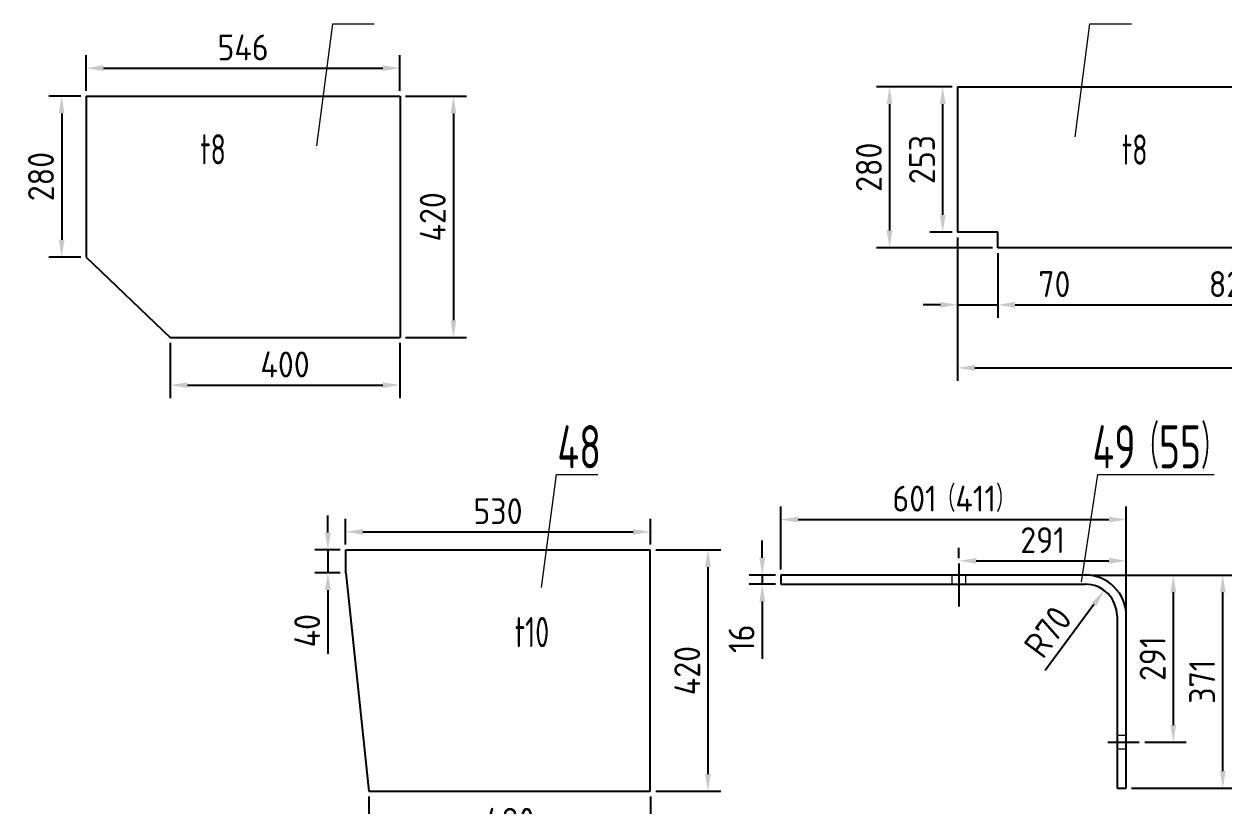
# Model space of a CAD drawing. Header units: millimetres. Extents: x 1747 to 2588, y -325 to 269.
# Drawn here: x 2061.5 to 2200.6, y -256 to -165.4 of the extents above; entities that cross this region are included whole.
import ezdxf
from ezdxf.enums import TextEntityAlignment as Align

# ---------------------------------------------------------------- set-up
doc = ezdxf.new("R2010")
doc.units = ezdxf.units.MM
doc.linetypes.add('CENTER', pattern=[50.8, 31.75, -6.35, 6.35, -6.35])
doc.linetypes.add('DASHED', pattern=[0.75, 0.5, -0.25])
doc.layers.add('3中心线', color=1, linetype='CENTER')
doc.layers.add('4虚线', color=2, linetype='DASHED', lineweight=18)
doc.layers.add('6标注', color=6, linetype='Continuous', lineweight=18)
doc.styles.add('wh_1', font='isocp.shx', dxfattribs={"bigfont": 'gbcbig.shx'})
doc.dimstyles.new('ISO-15', dxfattribs={"dimtxt": 3, "dimasz": 2, "dimexe": 1.5, "dimexo": 0.625, "dimgap": 0.9, "dimtad": 1, "dimlfac": 15, "dimdsep": 46, "dimtxsty": 'wh_1', "dimcen": 2.5, "dimadec": 0, "dimazin": 0, "dimtfac": 1, "dimtmove": 0, "dimatfit": 3, "dimfxl": 0.2, "dimtfill": 1, "dimarcsym": 0})

# ---------------------------------------------------------------- blocks, each defined once
blk = doc.blocks.new('*D98')
at = {"layer": '6标注', "color": 0, "lineweight": -2, "ltscale": 0.2, "transparency": 16777216}
for p, q in [((2068.74, -173.19), (2068.74, -169.07)), ((2105.14, -173.19), (2105.14, -169.07)), ((2070.74, -170.57), (2103.14, -170.57))]:
    blk.add_line(p, q, dxfattribs=at)
at = {"layer": '6标注', "color": 0, "ltscale": 0.2, "transparency": 16777216}
for points in [[(2070.74, -170.24), (2070.74, -170.9), (2068.74, -170.57)], [(2103.14, -170.24), (2103.14, -170.9), (2105.14, -170.57)]]:
    blk.add_solid(points, dxfattribs=at)
at = {"layer": 'Defpoints', "color": 0, "ltscale": 0.2, "transparency": 16777216}
for p in [(2105.14, -170.57), (2068.74, -173.82), (2105.14, -173.82)]:
    blk.add_point(p, dxfattribs=at)
at = {"layer": '6标注', "color": 0, "ltscale": 0.2, "transparency": 16777216, "insert": (2086.94, -168.17), "char_height": 3, "attachment_point": 5, "style": 'wh_1', "bg_fill": 3, "box_fill_scale": 1.1, "bg_fill_color": 256, "bg_fill_true_color": 13158600, "bg_fill_transparency": 0}
blk.add_mtext('546', dxfattribs=at)
blk = doc.blocks.new('*D99')
at = {"layer": '6标注', "color": 0, "lineweight": -2, "ltscale": 0.2, "transparency": 16777216}
for p, q in [((2105.77, -173.82), (2112.84, -173.82)), ((2111.34, -175.82), (2111.34, -199.82)), ((2105.77, -201.82), (2112.84, -201.82))]:
    blk.add_line(p, q, dxfattribs=at)
at = {"layer": '6标注', "color": 0, "ltscale": 0.2, "transparency": 16777216}
for points in [[(2111.01, -175.82), (2111.68, -175.82), (2111.34, -173.82)], [(2111.01, -199.82), (2111.68, -199.82), (2111.34, -201.82)]]:
    blk.add_solid(points, dxfattribs=at)
at = {"layer": 'Defpoints', "color": 0, "ltscale": 0.2, "transparency": 16777216}
for p in [(2105.14, -173.82), (2105.14, -201.82), (2111.34, -201.82)]:
    blk.add_point(p, dxfattribs=at)
at = {"layer": '6标注', "color": 0, "ltscale": 0.2, "transparency": 16777216, "insert": (2108.94, -187.82), "char_height": 3, "attachment_point": 5, "rotation": 90, "style": 'wh_1', "bg_fill": 3, "box_fill_scale": 1.1, "bg_fill_color": 256, "bg_fill_true_color": 13158600, "bg_fill_transparency": 0}
blk.add_mtext('420', dxfattribs=at)
blk = doc.blocks.new('*D100')
at = {"layer": '6标注', "color": 0, "lineweight": -2, "ltscale": 0.2, "transparency": 16777216}
for p, q in [((2078.48, -202.44), (2078.48, -208.84)), ((2105.14, -202.44), (2105.14, -208.84)), ((2080.48, -207.34), (2103.14, -207.34))]:
    blk.add_line(p, q, dxfattribs=at)
at = {"layer": '6标注', "color": 0, "ltscale": 0.2, "transparency": 16777216}
for points in [[(2080.48, -207.01), (2080.48, -207.67), (2078.48, -207.34)], [(2103.14, -207.01), (2103.14, -207.67), (2105.14, -207.34)]]:
    blk.add_solid(points, dxfattribs=at)
at = {"layer": 'Defpoints', "color": 0, "ltscale": 0.2, "transparency": 16777216}
for p in [(2078.48, -201.82), (2105.14, -201.82), (2105.14, -207.34)]:
    blk.add_point(p, dxfattribs=at)
at = {"layer": '6标注', "color": 0, "ltscale": 0.2, "transparency": 16777216, "insert": (2091.81, -204.94), "char_height": 3, "attachment_point": 5, "style": 'wh_1', "bg_fill": 3, "box_fill_scale": 1.1, "bg_fill_color": 256, "bg_fill_true_color": 13158600, "bg_fill_transparency": 0}
blk.add_mtext('400', dxfattribs=at)
blk = doc.blocks.new('*D101')
at = {"layer": '6标注', "color": 0, "lineweight": -2, "ltscale": 0.2, "transparency": 16777216}
for p, q in [((2068.12, -173.82), (2064.4, -173.82)), ((2065.9, -175.82), (2065.9, -190.48)), ((2068.12, -192.48), (2064.4, -192.48))]:
    blk.add_line(p, q, dxfattribs=at)
at = {"layer": '6标注', "color": 0, "ltscale": 0.2, "transparency": 16777216}
for points in [[(2065.56, -175.82), (2066.23, -175.82), (2065.9, -173.82)], [(2065.56, -190.48), (2066.23, -190.48), (2065.9, -192.48)]]:
    blk.add_solid(points, dxfattribs=at)
at = {"layer": 'Defpoints', "color": 0, "ltscale": 0.2, "transparency": 16777216}
for p in [(2068.74, -173.82), (2065.9, -192.48), (2068.74, -192.48)]:
    blk.add_point(p, dxfattribs=at)
at = {"layer": '6标注', "color": 0, "ltscale": 0.2, "transparency": 16777216, "insert": (2063.5, -183.15), "char_height": 3, "attachment_point": 5, "rotation": 90, "style": 'wh_1', "bg_fill": 3, "box_fill_scale": 1.1, "bg_fill_color": 256, "bg_fill_true_color": 13158600, "bg_fill_transparency": 0}
blk.add_mtext('280', dxfattribs=at)
blk = doc.blocks.new('*D102')
at = {"layer": '6标注', "color": 0, "lineweight": -2, "ltscale": 0.2, "transparency": 16777216}
for p, q in [((2169.82, -190.23), (2169.82, -199.52)), ((2174.49, -192.03), (2174.49, -199.52)), ((2167.82, -198.02), (2165.82, -198.02)), ((2169.82, -198.02), (2174.49, -198.02)), ((2176.49, -198.02), (2183.59, -198.02))]:
    blk.add_line(p, q, dxfattribs=at)
at = {"layer": '6标注', "color": 0, "ltscale": 0.2, "transparency": 16777216}
for points in [[(2167.82, -197.69), (2167.82, -198.36), (2169.82, -198.02)], [(2176.49, -197.69), (2176.49, -198.36), (2174.49, -198.02)]]:
    blk.add_solid(points, dxfattribs=at)
at = {"layer": 'Defpoints', "color": 0, "ltscale": 0.2, "transparency": 16777216}
for p in [(2169.82, -189.6), (2174.49, -191.4), (2174.49, -198.02)]:
    blk.add_point(p, dxfattribs=at)
at = {"layer": '6标注', "color": 0, "ltscale": 0.2, "transparency": 16777216, "insert": (2181.04, -195.62), "char_height": 3, "attachment_point": 5, "style": 'wh_1', "bg_fill": 3, "box_fill_scale": 1.1, "bg_fill_color": 256, "bg_fill_true_color": 13158600, "bg_fill_transparency": 0}
blk.add_mtext('70', dxfattribs=at)
blk = doc.blocks.new('*D103')
at = {"layer": '6标注', "color": 0, "lineweight": -2, "ltscale": 0.2, "transparency": 16777216}
for p, q in [((2174.49, -192.03), (2174.49, -199.52)), ((2229.16, -192.03), (2229.16, -199.52)), ((2176.49, -198.02), (2227.16, -198.02))]:
    blk.add_line(p, q, dxfattribs=at)
at = {"layer": '6标注', "color": 0, "ltscale": 0.2, "transparency": 16777216}
for points in [[(2176.49, -197.69), (2176.49, -198.36), (2174.49, -198.02)], [(2227.16, -197.69), (2227.16, -198.36), (2229.16, -198.02)]]:
    blk.add_solid(points, dxfattribs=at)
at = {"layer": 'Defpoints', "color": 0, "ltscale": 0.2, "transparency": 16777216}
for p in [(2174.49, -191.4), (2229.16, -191.4), (2229.16, -198.02)]:
    blk.add_point(p, dxfattribs=at)
at = {"layer": '6标注', "color": 0, "ltscale": 0.2, "transparency": 16777216, "insert": (2201.82, -195.62), "char_height": 3, "attachment_point": 5, "style": 'wh_1', "bg_fill": 3, "box_fill_scale": 1.1, "bg_fill_color": 256, "bg_fill_true_color": 13158600, "bg_fill_transparency": 0}
blk.add_mtext('820', dxfattribs=at)
blk = doc.blocks.new('*D105')
at = {"layer": '6标注', "color": 0, "lineweight": -2, "ltscale": 0.2, "transparency": 16777216}
for p, q in [((2169.2, -172.74), (2160.43, -172.74)), ((2161.93, -174.74), (2161.93, -189.4)), ((2173.86, -191.4), (2160.43, -191.4))]:
    blk.add_line(p, q, dxfattribs=at)
at = {"layer": '6标注', "color": 0, "ltscale": 0.2, "transparency": 16777216}
for points in [[(2161.59, -174.74), (2162.26, -174.74), (2161.93, -172.74)], [(2161.59, -189.4), (2162.26, -189.4), (2161.93, -191.4)]]:
    blk.add_solid(points, dxfattribs=at)
at = {"layer": 'Defpoints', "color": 0, "ltscale": 0.2, "transparency": 16777216}
for p in [(2169.82, -172.74), (2161.93, -191.4), (2174.49, -191.4)]:
    blk.add_point(p, dxfattribs=at)
at = {"layer": '6标注', "color": 0, "ltscale": 0.2, "transparency": 16777216, "insert": (2159.53, -182.07), "char_height": 3, "attachment_point": 5, "rotation": 90, "style": 'wh_1', "bg_fill": 3, "box_fill_scale": 1.1, "bg_fill_color": 256, "bg_fill_true_color": 13158600, "bg_fill_transparency": 0}
blk.add_mtext('280', dxfattribs=at)
blk = doc.blocks.new('*D106')
at = {"layer": '6标注', "color": 0, "lineweight": -2, "ltscale": 0.2, "transparency": 16777216}
for p, q in [((2169.82, -190.23), (2169.82, -206.84)), ((2312.69, -190.23), (2312.69, -206.84)), ((2171.82, -205.34), (2310.69, -205.34))]:
    blk.add_line(p, q, dxfattribs=at)
at = {"layer": '6标注', "color": 0, "ltscale": 0.2, "transparency": 16777216}
for points in [[(2171.82, -205.01), (2171.82, -205.68), (2169.82, -205.34)], [(2310.69, -205.01), (2310.69, -205.68), (2312.69, -205.34)]]:
    blk.add_solid(points, dxfattribs=at)
at = {"layer": 'Defpoints', "color": 0, "ltscale": 0.2, "transparency": 16777216}
for p in [(2169.82, -189.6), (2312.69, -189.6), (2312.69, -205.34)]:
    blk.add_point(p, dxfattribs=at)
at = {"layer": '6标注', "color": 0, "ltscale": 0.2, "transparency": 16777216, "insert": (2241.26, -202.94), "char_height": 3, "attachment_point": 5, "style": 'wh_1', "bg_fill": 3, "box_fill_scale": 1.1, "bg_fill_color": 256, "bg_fill_true_color": 13158600, "bg_fill_transparency": 0}
blk.add_mtext('2143', dxfattribs=at)
blk = doc.blocks.new('*D107')
at = {"layer": '6标注', "color": 0, "lineweight": -2, "ltscale": 0.2, "transparency": 16777216}
for p, q in [((2169.2, -172.74), (2166.59, -172.74)), ((2168.09, -187.6), (2168.09, -174.74)), ((2169.2, -189.6), (2166.59, -189.6))]:
    blk.add_line(p, q, dxfattribs=at)
at = {"layer": '6标注', "color": 0, "ltscale": 0.2, "transparency": 16777216}
for points in [[(2167.76, -174.74), (2168.43, -174.74), (2168.09, -172.74)], [(2167.76, -187.6), (2168.43, -187.6), (2168.09, -189.6)]]:
    blk.add_solid(points, dxfattribs=at)
at = {"layer": 'Defpoints', "color": 0, "ltscale": 0.2, "transparency": 16777216}
for p in [(2168.09, -172.74), (2169.82, -172.74), (2169.82, -189.6)]:
    blk.add_point(p, dxfattribs=at)
at = {"layer": '6标注', "color": 0, "ltscale": 0.2, "transparency": 16777216, "insert": (2165.69, -181.17), "char_height": 3, "attachment_point": 5, "rotation": 90, "style": 'wh_1', "bg_fill": 3, "box_fill_scale": 1.1, "bg_fill_color": 256, "bg_fill_true_color": 13158600, "bg_fill_transparency": 0}
blk.add_mtext('253', dxfattribs=at)
blk = doc.blocks.new('*D94')
at = {"layer": '6标注', "color": 0, "lineweight": -2, "ltscale": 0.2, "transparency": 16777216}
for p, q in [((2098.84, -225.82), (2098.84, -222.86)), ((2134.18, -225.82), (2134.18, -222.86)), ((2100.84, -224.36), (2132.18, -224.36))]:
    blk.add_line(p, q, dxfattribs=at)
at = {"layer": '6标注', "color": 0, "ltscale": 0.2, "transparency": 16777216}
for points in [[(2100.84, -224.02), (2100.84, -224.69), (2098.84, -224.36)], [(2132.18, -224.02), (2132.18, -224.69), (2134.18, -224.36)]]:
    blk.add_solid(points, dxfattribs=at)
at = {"layer": 'Defpoints', "color": 0, "ltscale": 0.2, "transparency": 16777216}
for p in [(2134.18, -224.36), (2098.84, -226.45), (2134.18, -226.45)]:
    blk.add_point(p, dxfattribs=at)
at = {"layer": '6标注', "color": 0, "ltscale": 0.2, "transparency": 16777216, "insert": (2116.51, -221.96), "char_height": 3, "attachment_point": 5, "style": 'wh_1', "bg_fill": 3, "box_fill_scale": 1.1, "bg_fill_color": 256, "bg_fill_true_color": 13158600, "bg_fill_transparency": 0}
blk.add_mtext('530', dxfattribs=at)
blk = doc.blocks.new('*D95')
at = {"layer": '6标注', "color": 0, "lineweight": -2, "ltscale": 0.2, "transparency": 16777216}
for p, q in [((2134.8, -226.45), (2142.36, -226.45)), ((2140.86, -228.45), (2140.86, -252.45)), ((2134.8, -254.45), (2142.36, -254.45))]:
    blk.add_line(p, q, dxfattribs=at)
at = {"layer": '6标注', "color": 0, "ltscale": 0.2, "transparency": 16777216}
for points in [[(2140.52, -228.45), (2141.19, -228.45), (2140.86, -226.45)], [(2140.52, -252.45), (2141.19, -252.45), (2140.86, -254.45)]]:
    blk.add_solid(points, dxfattribs=at)
at = {"layer": 'Defpoints', "color": 0, "ltscale": 0.2, "transparency": 16777216}
for p in [(2134.18, -226.45), (2134.18, -254.45), (2140.86, -254.45)]:
    blk.add_point(p, dxfattribs=at)
at = {"layer": '6标注', "color": 0, "ltscale": 0.2, "transparency": 16777216, "insert": (2138.46, -240.45), "char_height": 3, "attachment_point": 5, "rotation": 90, "style": 'wh_1', "bg_fill": 3, "box_fill_scale": 1.1, "bg_fill_color": 256, "bg_fill_true_color": 13158600, "bg_fill_transparency": 0}
blk.add_mtext('420', dxfattribs=at)
blk = doc.blocks.new('*D96')
at = {"layer": '6标注', "color": 0, "lineweight": -2, "ltscale": 0.2, "transparency": 16777216}
for p, q in [((2101.51, -255.07), (2101.51, -261.77)), ((2134.18, -255.07), (2134.18, -261.77)), ((2103.51, -260.27), (2132.18, -260.27))]:
    blk.add_line(p, q, dxfattribs=at)
at = {"layer": '6标注', "color": 0, "ltscale": 0.2, "transparency": 16777216}
for points in [[(2103.51, -259.93), (2103.51, -260.6), (2101.51, -260.27)], [(2132.18, -259.93), (2132.18, -260.6), (2134.18, -260.27)]]:
    blk.add_solid(points, dxfattribs=at)
at = {"layer": 'Defpoints', "color": 0, "ltscale": 0.2, "transparency": 16777216}
for p in [(2101.51, -254.45), (2134.18, -254.45), (2134.18, -260.27)]:
    blk.add_point(p, dxfattribs=at)
at = {"layer": '6标注', "color": 0, "ltscale": 0.2, "transparency": 16777216, "insert": (2117.84, -257.87), "char_height": 3, "attachment_point": 5, "style": 'wh_1', "bg_fill": 3, "box_fill_scale": 1.1, "bg_fill_color": 256, "bg_fill_true_color": 13158600, "bg_fill_transparency": 0}
blk.add_mtext('490', dxfattribs=at)
blk = doc.blocks.new('*D97')
at = {"layer": '6标注', "color": 0, "lineweight": -2, "ltscale": 0.2, "transparency": 16777216}
for p, q in [((2096.78, -224.45), (2096.78, -222.45)), ((2098.22, -226.45), (2095.28, -226.45)), ((2096.78, -226.45), (2096.78, -229.12)), ((2098.22, -229.12), (2095.28, -229.12)), ((2096.78, -231.12), (2096.78, -238.52))]:
    blk.add_line(p, q, dxfattribs=at)
at = {"layer": '6标注', "color": 0, "ltscale": 0.2, "transparency": 16777216}
for points in [[(2096.44, -224.45), (2097.11, -224.45), (2096.78, -226.45)], [(2096.44, -231.12), (2097.11, -231.12), (2096.78, -229.12)]]:
    blk.add_solid(points, dxfattribs=at)
at = {"layer": 'Defpoints', "color": 0, "ltscale": 0.2, "transparency": 16777216}
for p in [(2098.84, -226.45), (2096.78, -229.12), (2098.84, -229.12)]:
    blk.add_point(p, dxfattribs=at)
at = {"layer": '6标注', "color": 0, "ltscale": 0.2, "transparency": 16777216, "insert": (2094.38, -235.82), "char_height": 3, "attachment_point": 5, "rotation": 90, "style": 'wh_1', "bg_fill": 3, "box_fill_scale": 1.1, "bg_fill_color": 256, "bg_fill_true_color": 13158600, "bg_fill_transparency": 0}
blk.add_mtext('40', dxfattribs=at)
blk = doc.blocks.new('*D68')
at = {"layer": '6标注', "color": 0, "lineweight": -2, "ltscale": 0.2, "transparency": 16777216}
for p, q in [((2169.98, -227.42), (2169.98, -226.22)), ((2189.38, -233.48), (2189.38, -226.22)), ((2171.98, -227.72), (2187.38, -227.72))]:
    blk.add_line(p, q, dxfattribs=at)
at = {"layer": '6标注', "color": 0, "ltscale": 0.2, "transparency": 16777216}
for points in [[(2171.98, -227.38), (2171.98, -228.05), (2169.98, -227.72)], [(2187.38, -227.38), (2187.38, -228.05), (2189.38, -227.72)]]:
    blk.add_solid(points, dxfattribs=at)
at = {"layer": 'Defpoints', "color": 0, "ltscale": 0.2, "transparency": 16777216}
for p in [(2169.98, -228.04), (2189.38, -227.72), (2189.38, -234.1)]:
    blk.add_point(p, dxfattribs=at)
at = {"layer": '6标注', "color": 0, "ltscale": 0.2, "transparency": 16777216, "insert": (2179.68, -225.32), "char_height": 3, "attachment_point": 5, "style": 'wh_1', "bg_fill": 3, "box_fill_scale": 1.1, "bg_fill_color": 256, "bg_fill_true_color": 13158600, "bg_fill_transparency": 0}
blk.add_mtext('291', dxfattribs=at)
blk = doc.blocks.new('*D69')
at = {"layer": '6标注', "color": 0, "lineweight": -2, "ltscale": 0.2, "transparency": 16777216}
for p, q in [((2149.31, -228.74), (2149.31, -221.43)), ((2189.38, -232.85), (2189.38, -221.43)), ((2151.31, -222.93), (2187.38, -222.93))]:
    blk.add_line(p, q, dxfattribs=at)
at = {"layer": '6标注', "color": 0, "ltscale": 0.2, "transparency": 16777216}
for points in [[(2151.31, -222.6), (2151.31, -223.26), (2149.31, -222.93)], [(2187.38, -222.6), (2187.38, -223.26), (2189.38, -222.93)]]:
    blk.add_solid(points, dxfattribs=at)
at = {"layer": 'Defpoints', "color": 0, "ltscale": 0.2, "transparency": 16777216}
for p in [(2189.38, -222.93), (2149.31, -229.37), (2189.38, -233.48)]:
    blk.add_point(p, dxfattribs=at)
at = {"layer": '6标注', "color": 0, "ltscale": 0.2, "transparency": 16777216, "insert": (2169.35, -220.53), "char_height": 3, "attachment_point": 5, "style": 'wh_1', "bg_fill": 3, "box_fill_scale": 1.1, "bg_fill_color": 256, "bg_fill_true_color": 13158600, "bg_fill_transparency": 0}
blk.add_mtext('601（411）', dxfattribs=at)
blk = doc.blocks.new('*D70')
at = {"layer": '6标注', "color": 0, "lineweight": -2, "ltscale": 0.2, "transparency": 16777216}
for p, q in [((2147.16, -227.37), (2147.16, -225.37)), ((2148.69, -229.37), (2145.66, -229.37)), ((2147.16, -229.37), (2147.16, -230.44)), ((2148.69, -230.44), (2145.66, -230.44)), ((2147.16, -232.44), (2147.16, -239.08))]:
    blk.add_line(p, q, dxfattribs=at)
at = {"layer": '6标注', "color": 0, "ltscale": 0.2, "transparency": 16777216}
for points in [[(2146.83, -227.37), (2147.5, -227.37), (2147.16, -229.37)], [(2146.83, -232.44), (2147.5, -232.44), (2147.16, -230.44)]]:
    blk.add_solid(points, dxfattribs=at)
at = {"layer": 'Defpoints', "color": 0, "ltscale": 0.2, "transparency": 16777216}
for p in [(2149.31, -229.37), (2147.16, -230.44), (2149.31, -230.44)]:
    blk.add_point(p, dxfattribs=at)
at = {"layer": '6标注', "color": 0, "ltscale": 0.2, "transparency": 16777216, "insert": (2144.76, -236.76), "char_height": 3, "attachment_point": 5, "rotation": 90, "style": 'wh_1', "bg_fill": 3, "box_fill_scale": 1.1, "bg_fill_color": 256, "bg_fill_true_color": 13158600, "bg_fill_transparency": 0}
blk.add_mtext('16', dxfattribs=at)
blk = doc.blocks.new('*D71')
at = {"layer": '6标注', "color": 0, "lineweight": -2, "ltscale": 0.2, "transparency": 16777216}
for p, q in [((2185.27, -229.37), (2196.34, -229.37)), ((2194.84, -231.37), (2194.84, -246.77)), ((2191.52, -248.77), (2196.34, -248.77))]:
    blk.add_line(p, q, dxfattribs=at)
at = {"layer": '6标注', "color": 0, "ltscale": 0.2, "transparency": 16777216}
for points in [[(2194.51, -231.37), (2195.17, -231.37), (2194.84, -229.37)], [(2194.51, -246.77), (2195.17, -246.77), (2194.84, -248.77)]]:
    blk.add_solid(points, dxfattribs=at)
at = {"layer": 'Defpoints', "color": 0, "ltscale": 0.2, "transparency": 16777216}
for p in [(2184.65, -229.37), (2190.89, -248.77), (2194.84, -248.77)]:
    blk.add_point(p, dxfattribs=at)
at = {"layer": '6标注', "color": 0, "ltscale": 0.2, "transparency": 16777216, "insert": (2192.44, -239.07), "char_height": 3, "attachment_point": 5, "rotation": 90, "style": 'wh_1', "bg_fill": 3, "box_fill_scale": 1.1, "bg_fill_color": 256, "bg_fill_true_color": 13158600, "bg_fill_transparency": 0}
blk.add_mtext('291', dxfattribs=at)
blk = doc.blocks.new('*D72')
at = {"layer": '6标注', "color": 0, "lineweight": -2, "ltscale": 0.2, "transparency": 16777216}
for p, q in [((2185.27, -229.37), (2202.08, -229.37)), ((2200.58, -252.1), (2200.58, -231.37)), ((2190, -254.1), (2202.08, -254.1))]:
    blk.add_line(p, q, dxfattribs=at)
at = {"layer": '6标注', "color": 0, "ltscale": 0.2, "transparency": 16777216}
for points in [[(2200.25, -231.37), (2200.91, -231.37), (2200.58, -229.37)], [(2200.25, -252.1), (2200.91, -252.1), (2200.58, -254.1)]]:
    blk.add_solid(points, dxfattribs=at)
at = {"layer": 'Defpoints', "color": 0, "ltscale": 0.2, "transparency": 16777216}
for p in [(2184.65, -229.37), (2200.58, -229.37), (2189.38, -254.1)]:
    blk.add_point(p, dxfattribs=at)
at = {"layer": '6标注', "color": 0, "ltscale": 0.2, "transparency": 16777216, "insert": (2198.18, -241.74), "char_height": 3, "attachment_point": 5, "rotation": 90, "style": 'wh_1', "bg_fill": 3, "box_fill_scale": 1.1, "bg_fill_color": 256, "bg_fill_true_color": 13158600, "bg_fill_transparency": 0}
blk.add_mtext('371', dxfattribs=at)
blk = doc.blocks.new('*D73')
at = {"layer": '6标注', "color": 0, "lineweight": -2, "ltscale": 0.2, "transparency": 16777216}
blk.add_line((2179.99, -240.4), (2185.64, -232.76), dxfattribs=at)
at = {"layer": '6标注', "color": 0, "ltscale": 0.2, "transparency": 16777216}
blk.add_solid([(2185.37, -232.56), (2185.9, -232.96), (2186.83, -231.15)], dxfattribs=at)
at = {"layer": 'Defpoints', "color": 0, "ltscale": 0.2, "transparency": 16777216}
for p in [(2186.83, -231.15), (2184.65, -234.1)]:
    blk.add_point(p, dxfattribs=at)
at = {"layer": '6标注', "color": 7, "ltscale": 0.2, "transparency": 16777216, "insert": (2180.29, -235.96), "char_height": 3, "attachment_point": 5, "rotation": 53.5216, "style": 'wh_1', "bg_fill": 3, "box_fill_scale": 1.1, "bg_fill_color": 256, "bg_fill_true_color": 13158600, "bg_fill_transparency": 0}
blk.add_mtext('R70', dxfattribs=at)

msp = doc.modelspace()

# ---------------------------------------------------------------- linework, layer by layer
for p, q in [((2068.74297, -173.81555), (2105.14297, -173.81555)), ((2078.4763, -201.81554), (2105.14297, -201.81554)), ((2098.84367, -226.44939), (2134.177, -226.44939)), ((2134.177, -254.44939), (2134.177, -226.44939)), ((2098.84367, -229.11605), (2101.51034, -254.44939)), ((2184.64502, -229.36854), (2149.31188, -229.36854)), ((2149.31188, -229.36854), (2149.31188, -230.43521)), ((2149.31188, -230.43521), (2184.64522, -230.43521)), ((2188.31188, -234.10188), (2188.31188, -254.10187)), ((2189.37855, -254.10187), (2189.37855, -234.10317)), ((2101.51034, -254.44939), (2134.177, -254.44939)), ((2188.31188, -254.10187), (2189.37855, -254.10187))]:
    msp.add_line(p, q)
at = {"color": 7, "linetype": 'Continuous'}
msp.add_line((2068.74297, -173.81555), (2068.74297, -192.48221), dxfattribs=at)
at = {"ltscale": 0.2}
for p, q in [((2105.14297, -173.81555), (2105.14297, -201.81554)), ((2169.82322, -172.73558), (2312.68989, -172.73558)), ((2169.82322, -172.73558), (2169.82322, -189.60225)), ((2174.48989, -189.60225), (2169.82322, -189.60225)), ((2174.48989, -191.40225), (2174.48989, -189.60225)), ((2229.15656, -191.40225), (2174.48989, -191.40225)), ((2068.74297, -192.48221), (2078.4763, -201.81554)), ((2098.84367, -229.11605), (2098.84367, -226.44939))]:
    msp.add_line(p, q, dxfattribs=at)
for radius in [4.73333, 3.66667]:
    msp.add_arc((2184.64522, -234.10188), radius, 359.9999989, 89.9999999)
at = {"layer": '3中心线'}
for p, q in [((2169.97855, -228.04059), (2169.97855, -233.00058)), ((2187.26202, -248.76857), (2190.89044, -248.76857))]:
    msp.add_line(p, q, dxfattribs=at)
at = {"layer": '4虚线', "ltscale": 5}
for p, q in [((2169.17855, -230.43521), (2169.17855, -229.36854)), ((2170.77855, -230.43521), (2170.77855, -229.36854)), ((2189.37855, -247.96854), (2188.31188, -247.96854)), ((2189.37855, -249.56854), (2188.31188, -249.56854))]:
    msp.add_line(p, q, dxfattribs=at)
at = {"layer": '6标注', "ltscale": 0.2, "flags": 128}
for points in [[(2183.45489, -178.54993), (2185.17069, -165.4494), (2189.9924, -165.4494)], [(2121.56886, -230.79276), (2123.28466, -217.69223), (2128.10637, -217.69223)]]:
    msp.add_lwpolyline(points, dxfattribs=at)

# ---------------------------------------------------------------- texts
at = {"layer": '6标注', "ltscale": 0.2, "style": 'wh_1', "width": 0.75}
for s, height, p in [('t8', 3.5, (2083.45907, -181.73717)), ('t8', 3.5, (2190.3625, -181.76983)), ('49（55）', 5, (2193.11663, -216.9886)), ('48', 5, (2125.924, -216.9886)), ('t10', 3.5, (2120.44934, -237.73607))]:
    msp.add_text(s, height=height, dxfattribs=at).set_placement(p, align=Align.CENTER)

# ---------------------------------------------------------------- next in the draw order: dimensions: what is measured, and where the dimension line sits
at = {"layer": '6标注', "ltscale": 0.2}
for base, p1, p2, picture, middle in [((2105.14297, -170.57097), (2068.74297, -173.81555), (2105.14297, -173.81555), '*D98', (2086.94297, -168.17097)), ((2174.48989, -198.02315), (2169.82322, -189.60225), (2174.48989, -191.40225), '*D102', (2181.04107, -195.62315)), ((2134.177, -224.35735), (2098.84367, -226.44939), (2134.177, -226.44939), '*D94', (2116.51034, -221.95735)), ((2189.37855, -227.71783), (2169.97855, -228.04059), (2189.37855, -234.10188), '*D68', (2179.67855, -225.31754))]:
    dim = msp.add_linear_dim(base=base, p1=p1, p2=p2, dimstyle='ISO-15', dxfattribs=at)
    dim.commit()
    dim.dimension.update_dxf_attribs({"geometry": picture, "text_midpoint": middle})

# ---------------------------------------------------------------- next in the draw order: linework, layer by layer
at = {"layer": '6标注', "ltscale": 0.2, "flags": 128}
msp.add_lwpolyline([(2095.49282, -179.57973), (2097.34349, -165.4494), (2102.16521, -165.4494)], dxfattribs=at)

# ---------------------------------------------------------------- next in the draw order: dimensions: what is measured, and where the dimension line sits
at = {"layer": '6标注', "ltscale": 0.2}
for base, p1, p2, picture, middle in [((2065.89694, -192.48221), (2068.74297, -173.81555), (2068.74297, -192.48221), '*D101', (2063.49664, -183.14888)), ((2111.34211, -201.81554), (2105.14297, -173.81555), (2105.14297, -201.81554), '*D99', (2108.94182, -187.81554)), ((2096.77829, -229.11605), (2098.84367, -226.44939), (2098.84367, -229.11605), '*D97', (2094.37829, -235.81724)), ((2140.85813, -254.44939), (2134.177, -226.44939), (2134.177, -254.44939), '*D95', (2138.45783, -240.44939))]:
    dim = msp.add_linear_dim(base=base, p1=p1, p2=p2, angle=90, dimstyle='ISO-15', dxfattribs=at)
    dim.commit()
    dim.dimension.update_dxf_attribs({"geometry": picture, "text_midpoint": middle})
dim = msp.add_linear_dim(base=(2229.15656, -198.02315), p1=(2174.48989, -191.40225), p2=(2229.15656, -191.40225), dimstyle='ISO-15', dxfattribs=at)
dim.commit()
dim.dimension.update_dxf_attribs({"geometry": '*D103', "text_midpoint": (2201.82322, -195.62285)})
dim = msp.add_linear_dim(base=(2189.37855, -222.92851), p1=(2149.31188, -229.36854), p2=(2189.37855, -233.47688), text='<>（411）', dimstyle='ISO-15', dxfattribs=at)
dim.commit()
dim.dimension.update_dxf_attribs({"geometry": '*D69', "text_midpoint": (2169.34522, -220.52851)})

# ---------------------------------------------------------------- next in the draw order: dimensions: what is measured, and where the dimension line sits
for base, p1, p2, picture, middle in [((2161.92596, -191.40225), (2169.82322, -172.73558), (2174.48989, -191.40225), '*D105', (2159.52567, -182.06891)), ((2147.16313, -230.43521), (2149.31188, -229.36854), (2149.31188, -230.43521), '*D70', (2144.76313, -236.75962)), ((2194.83982, -248.76857), (2184.64522, -229.36854), (2190.89044, -248.76857), '*D71', (2192.43952, -239.06855))]:
    dim = msp.add_linear_dim(base=base, p1=p1, p2=p2, angle=90, dimstyle='ISO-15', dxfattribs=at)
    dim.commit()
    dim.dimension.update_dxf_attribs({"geometry": picture, "text_midpoint": middle})
for base, p1, p2, picture, middle in [((2105.14297, -207.33998), (2078.4763, -201.81554), (2105.14297, -201.81554), '*D100', (2091.80964, -204.93998)), ((2134.177, -260.26609), (2101.51034, -254.44939), (2134.177, -254.44939), '*D96', (2117.84367, -257.86609))]:
    dim = msp.add_linear_dim(base=base, p1=p1, p2=p2, dimstyle='ISO-15', dxfattribs=at)
    dim.commit()
    dim.dimension.update_dxf_attribs({"geometry": picture, "text_midpoint": middle})

# ---------------------------------------------------------------- next in the draw order: dimensions: what is measured, and where the dimension line sits
dim = msp.add_linear_dim(base=(2312.68989, -205.34347), p1=(2169.82322, -189.60225), p2=(2312.68989, -189.60225), dimstyle='ISO-15', dxfattribs=at)
dim.commit()
dim.dimension.update_dxf_attribs({"geometry": '*D106', "text_midpoint": (2241.25656, -202.94317)})
dim = msp.add_linear_dim(base=(2200.58143, -229.36854), p1=(2189.37855, -254.10187), p2=(2184.64522, -229.36854), angle=90, dimstyle='ISO-15', dxfattribs=at)
dim.commit()
dim.dimension.update_dxf_attribs({"geometry": '*D72', "text_midpoint": (2198.18143, -241.73521)})

# ---------------------------------------------------------------- next in the draw order: linework, layer by layer
at = {"layer": '6标注', "ltscale": 0.2, "flags": 128}
msp.add_lwpolyline([(2184.18992, -230.15971), (2186.09722, -217.69223), (2199.59428, -217.69223)], dxfattribs=at)

# ---------------------------------------------------------------- next in the draw order: dimensions: what is measured, and where the dimension line sits
at = {"layer": '6标注', "ltscale": 0.2}
dim = msp.add_linear_dim(base=(2168.09222, -172.73558), p1=(2169.82322, -189.60225), p2=(2169.82322, -172.73558), angle=90, dimstyle='ISO-15', dxfattribs=at)
dim.commit()
dim.dimension.update_dxf_attribs({"geometry": '*D107', "text_midpoint": (2165.69192, -181.16891)})
dim = msp.add_radius_dim(center=(2184.64522, -234.10188), mpoint=(2186.82512, -231.15358), text='R70', dimstyle='ISO-15', override={"dimclrt": 7}, dxfattribs=at)
dim.commit()
dim.dimension.update_dxf_attribs({"geometry": '*D73', "text_midpoint": (2182.21689, -237.38616), "dimtype": 164})

doc.saveas('drawing.dxf')
